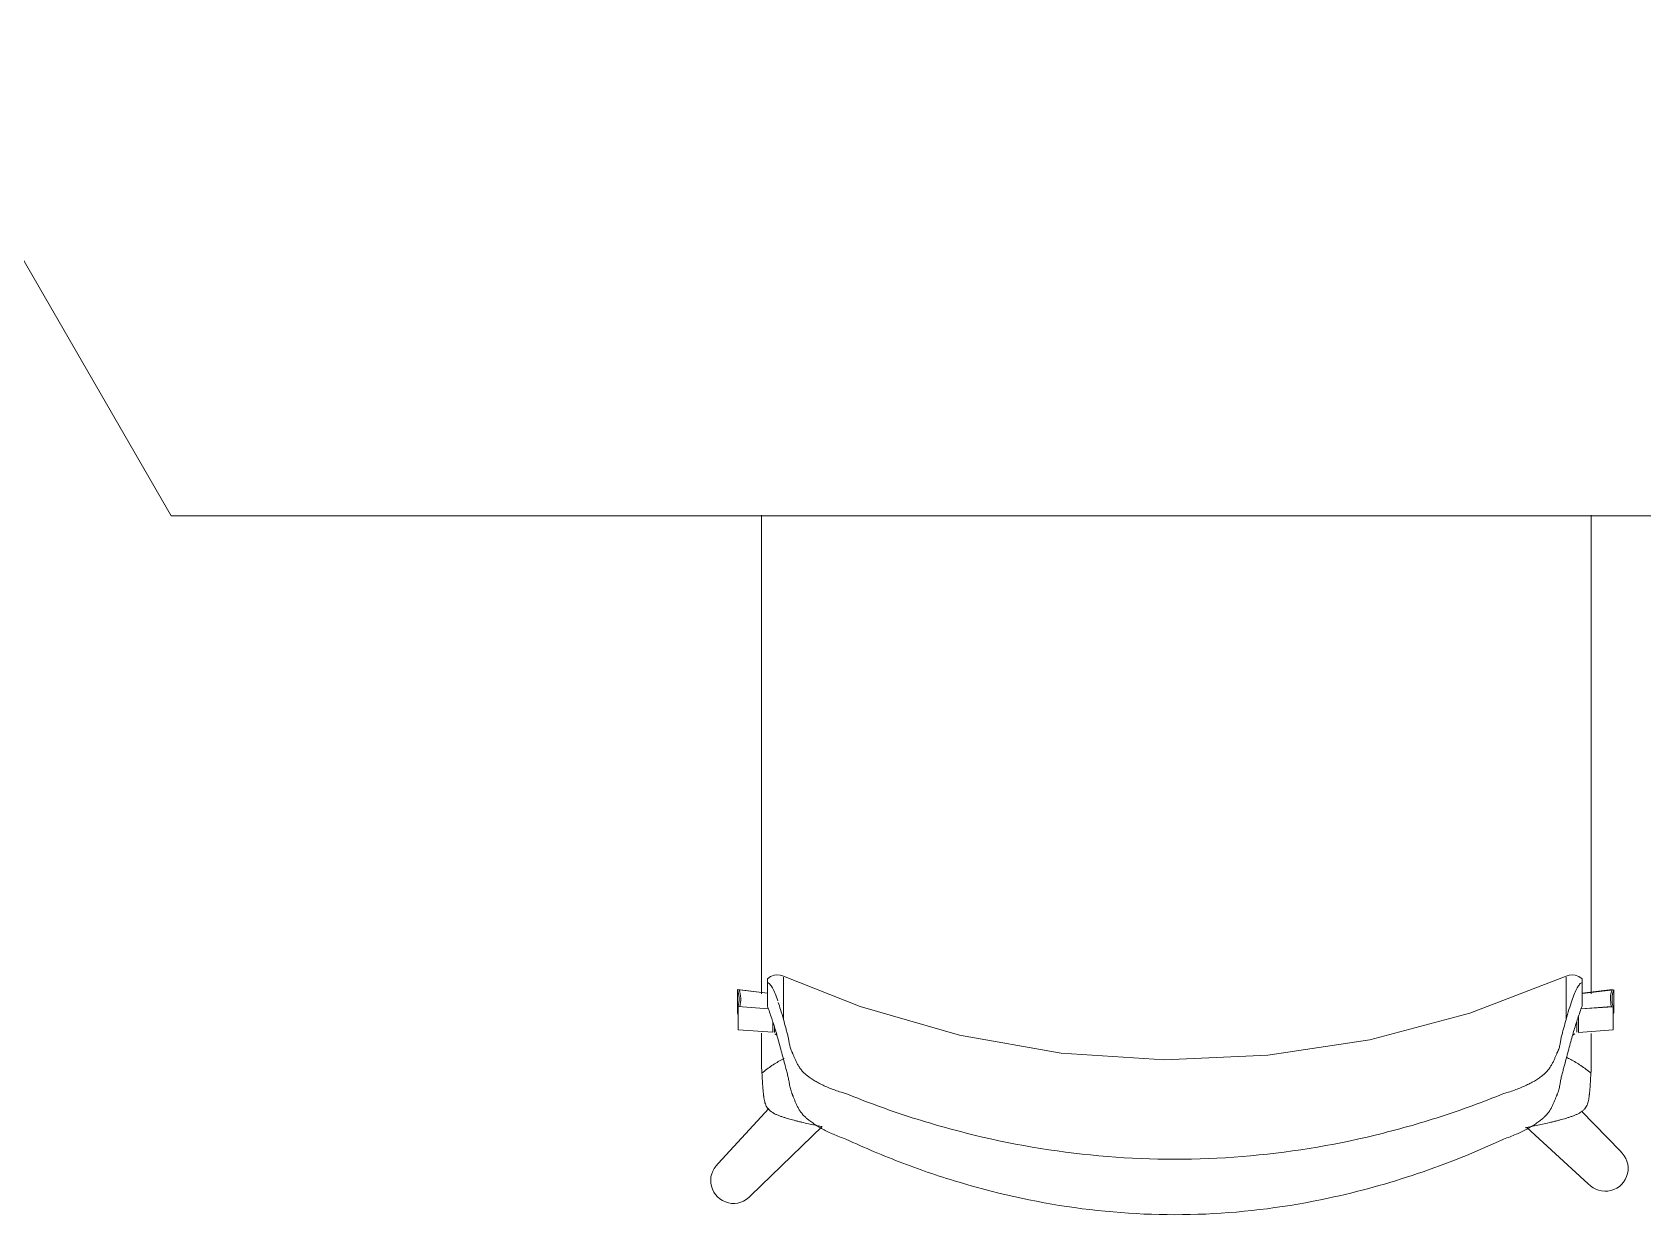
# Model space of a CAD drawing. Header units: millimetres. Extents: x 155927 to 295199, y -4084 to 97293.
# Drawn here: x 179072 to 179994, y 22813 to 23490 of the extents above; entities that cross this region are included whole.
import ezdxf

# ---------------------------------------------------------------- set-up
doc = ezdxf.new("R2010")
doc.units = ezdxf.units.MM
doc.header["$MEASUREMENT"] = 0
doc.layers.add('I-FURN', color=8, linetype='CONTINUOUS', lineweight=9)

msp = doc.modelspace()

# ---------------------------------------------------------------- linework, layer by layer
at = {"layer": 'I-FURN'}
for p, q in [((178576.81, 24209.6), (179151.82, 23213.67)), ((179151.82, 23213.67), (180301.82, 23213.69)), ((179494.79, 22949.86), (179493.02, 22948.65)), ((179493.02, 22932.95), (179493.02, 22946.58)), ((179496.93, 22950.64), (179494.79, 22949.86)), ((179498.43, 22950.84), (179496.93, 22950.64)), ((179500.31, 22950.73), (179498.43, 22950.84)), ((179502.13, 22950.22), (179500.31, 22950.73)), ((179546.06, 22932.73), (179502.13, 22950.22)), ((179949.9, 22950.22), (179894.76, 22928.95)), ((179949.9, 22950.22), (179951.72, 22950.73)), ((179951.72, 22950.73), (179953.6, 22950.84)), ((179953.6, 22950.84), (179955.1, 22950.64)), ((179955.1, 22950.64), (179957.24, 22949.86)), ((179957.24, 22949.86), (179959.01, 22948.65)), ((179959.01, 22932.95), (179959.01, 22946.58)), ((179493.02, 22940.35), (179475.84, 22942.41)), ((179475.84, 22942.41), (179475.84, 22929.08)), ((179493.02, 22940.43), (179476.8, 22942.38)), ((179976.19, 22942.41), (179959.01, 22940.35)), ((179977.14, 22942.38), (179959.01, 22940.2)), ((179977.14, 22929.05), (179977.14, 22942.38)), ((179476.17, 22932.69), (179493.53, 22931.5)), ((179476.17, 22919.36), (179476.17, 22932.69)), ((179602.86, 22916.3), (179546.06, 22932.73)), ((179894.76, 22928.95), (179837.64, 22913.76)), ((179956.91, 22917.97), (179956.91, 22926.8)), ((179958.47, 22931.41), (179976.81, 22932.66)), ((179958.5, 22931.5), (179975.86, 22932.69)), ((179976.81, 22932.66), (179976.81, 22919.33)), ((179496.08, 22918), (179476.17, 22919.36)), ((179496.08, 22923.9), (179496.08, 22918)), ((179497.03, 22920.98), (179497.03, 22917.97)), ((179661.11, 22906.11), (179602.86, 22916.3)), ((179955.96, 22918), (179955.96, 22923.9)), ((179976.81, 22919.33), (179956.91, 22917.97)), ((179720.12, 22902.27), (179661.11, 22906.11)), ((179837.64, 22913.76), (179779.19, 22904.83)), ((179779.19, 22904.83), (179720.12, 22902.27)), ((179493.85, 22874.41), (179464.87, 22842.87)), ((179980.77, 22850.07), (179958.66, 22872.85)), ((179483.58, 22824.65), (179524.25, 22864.09)), ((179927.46, 22863.58), (179962.57, 22831.35))]:
    msp.add_line(p, q, dxfattribs=at)
for centre, start, end in [((179473.62, 22833.14), 131.96621, 319.58244), ((179972.29, 22840.1), 221.98964, 49.60587)]:
    msp.add_arc(centre, 13.09, start, end, dxfattribs=at)
for centre, start_param, end_param in [((179459.35, 22937.02), 6.026179, 6.605675), ((179460.3, 22936.99), 6.026179, 6.605675), ((179992.68, 22937.02), 2.819103, 3.398599), ((179993.63, 22936.99), 2.819103, 3.398599), ((179459.35, 22923.68), 0.238848, 0.322489), ((179993.63, 22923.66), 2.819103, 2.902745)]:
    msp.add_ellipse(centre, major_axis=(17.39, 0), ratio=0.978487, start_param=start_param, end_param=end_param, dxfattribs=at)
for points, knots in [([(179489.64, 22940.06), (179489.64, 22940.75), (179489.64, 22944.01), (179489.64, 22949.87), (179489.64, 22957.67), (179489.64, 22965.4), (179489.64, 22975.5), (179489.64, 22987.87), (179489.64, 23000.1), (179489.64, 23010.01), (179489.64, 23017.59), (179489.64, 23025.21), (179489.64, 23035.24), (179489.64, 23047.69), (179489.64, 23062.58), (179489.64, 23077.71), (179489.64, 23092.88), (179489.64, 23107.84), (179489.64, 23120.36), (179489.64, 23130.44), (179489.64, 23138.08), (179489.64, 23145.71), (179489.64, 23155.75), (179489.64, 23168.2), (179489.64, 23180.68), (179489.64, 23190.76), (179489.64, 23198.39), (179489.64, 23206), (179489.64, 23211.16), (179489.64, 23213.81), (179489.64, 23213.97)], [-0.8977274, -0.8977274, -0.8977274, -0.8977274, -0.8928571, -0.875, -0.8571429, -0.8392857, -0.8214286, -0.7857143, -0.75, -0.7321429, -0.7142857, -0.6964286, -0.6785714, -0.6428571, -0.6071429, -0.5714286, -0.5357143, -0.5, -0.4642857, -0.4464286, -0.4285714, -0.4107143, -0.3928571, -0.3571429, -0.3214286, -0.3035714, -0.2857143, -0.2678571, -0.25, -0.2488464, -0.2488464, -0.2488464, -0.2488464]), ([(179964.3, 23214.01), (179964.3, 23213.91), (179964.3, 23208.79), (179964.3, 23198.53), (179964.3, 23183.18), (179964.3, 23168.06), (179964.3, 23155.49), (179964.3, 23145.39), (179964.3, 23137.74), (179964.3, 23130.12), (179964.3, 23120.1), (179964.3, 23107.72), (179964.3, 23095.38), (179964.3, 23085.43), (179964.3, 23077.86), (179964.3, 23070.28), (179964.3, 23060.28), (179964.3, 23047.86), (179964.3, 23035.38), (179964.3, 23025.28), (179964.3, 23017.61), (179964.3, 23009.94), (179964.3, 22999.87), (179964.3, 22987.38), (179964.3, 22972.32), (179964.3, 22956.89), (179964.3, 22946.14), (179964.3, 22940.57), (179964.3, 22940.11)], [-0.7507659, -0.7507659, -0.7507659, -0.7507659, -0.75, -0.7142857, -0.6785714, -0.6428571, -0.6071429, -0.5892857, -0.5714286, -0.5535714, -0.5357143, -0.5, -0.4642857, -0.4464286, -0.4285714, -0.4107143, -0.3928571, -0.3571429, -0.3214286, -0.3035714, -0.2857143, -0.2678571, -0.25, -0.2142857, -0.1785714, -0.1428571, -0.1071429, -0.103964, -0.103964, -0.103964, -0.103964]), ([(179493.02, 22946.94), (179493.02, 22947.31), (179493.02, 22948.09), (179493.02, 22948.72), (179493.02, 22948.62), (179493.02, 22947.96), (179493.02, 22947.14), (179493.02, 22946.58)], [0.4171888, 0.4171888, 0.4171888, 0.4171888, 0.5, 0.625, 0.75, 0.875, 1, 1, 1, 1]), ([(179502.13, 22925.27), (179502.13, 22928.28), (179502.13, 22933.65), (179502.13, 22940.03), (179502.13, 22944.78), (179502.13, 22947.43), (179502.13, 22948.86), (179502.13, 22949.35), (179502.13, 22949.56)], [0, 0, 0, 0, 0.1111111, 0.2222222, 0.3333333, 0.4444444, 0.5, 0.5555556, 0.5555556, 0.5555556, 0.5555556]), ([(179949.9, 22949.56), (179949.9, 22949.3), (179949.9, 22948.66), (179949.9, 22946.66), (179949.9, 22942.76), (179949.9, 22935.55), (179949.9, 22929.03), (179949.9, 22925.27)], [0.4444444, 0.4444444, 0.4444444, 0.4444444, 0.5138889, 0.5833333, 0.7222222, 0.8611111, 1, 1, 1, 1]), ([(179959.01, 22946.58), (179959.01, 22947.14), (179959.01, 22947.96), (179959.01, 22948.62), (179959.01, 22948.72), (179959.01, 22948.1), (179959.01, 22947.32), (179959.01, 22946.95)], [0, 0, 0, 0, 0.125, 0.25, 0.375, 0.5, 0.5837817, 0.5837817, 0.5837817, 0.5837817]), ([(179499.17, 22935.11), (179499.6, 22933.82), (179500.6, 22930.77), (179501.6, 22927.3), (179502.13, 22925.27)], [0.6969464, 0.6969464, 0.6969464, 0.6969464, 0.8333333, 1, 1, 1, 1]), ([(179537.88, 22856.85), (179535.35, 22857.73), (179530.63, 22859.58), (179525.52, 22862.05), (179521.91, 22864.11), (179519.43, 22865.69), (179517.57, 22867.04), (179516.36, 22867.99), (179515.7, 22868.54), (179515.22, 22868.95), (179514.75, 22869.36), (179514.17, 22869.92), (179513.22, 22870.9), (179512.06, 22872.33), (179510.93, 22874.05), (179510.01, 22875.77), (179509.24, 22877.46), (179508.58, 22879.11), (179508.06, 22880.44), (179507.7, 22881.35), (179507.49, 22881.86), (179507.33, 22882.24), (179507.17, 22882.61), (179506.97, 22883.11), (179506.65, 22883.96), (179506.29, 22885.13), (179505.95, 22886.48), (179505.59, 22888.22), (179505.32, 22889.91), (179505.01, 22891.6), (179504.71, 22892.88), (179504.38, 22894.18), (179503.94, 22895.88), (179503.17, 22898.81), (179502.09, 22902.85), (179500.9, 22907.34), (179499.76, 22911.58), (179498.64, 22915.66), (179497.55, 22919.44), (179496.48, 22922.84), (179495.79, 22924.86), (179495.45, 22925.81)], [0, 0, 0, 0, 0.035714, 0.071429, 0.089286, 0.107143, 0.125, 0.133929, 0.138393, 0.142857, 0.147321, 0.151786, 0.160714, 0.178571, 0.196429, 0.214286, 0.232143, 0.25, 0.267857, 0.276786, 0.28125, 0.285714, 0.290179, 0.294643, 0.303571, 0.321429, 0.339286, 0.357143, 0.392857, 0.410714, 0.428571, 0.446429, 0.464286, 0.5, 0.571429, 0.642857, 0.714286, 0.785714, 0.857143, 0.928571, 1, 1, 1, 1]), ([(179502.13, 22925.27), (179502.58, 22923.71), (179503.24, 22921.35), (179504, 22918.56), (179504.42, 22916.96), (179504.75, 22915.76), (179505.03, 22914.59), (179505.3, 22913.11), (179505.52, 22911.66), (179505.83, 22910.17), (179506.15, 22909.01), (179506.5, 22907.97), (179506.81, 22907.21), (179507.01, 22906.76), (179507.18, 22906.41), (179507.34, 22906.06), (179507.56, 22905.58), (179507.94, 22904.71), (179508.49, 22903.42), (179509.2, 22901.78), (179510.03, 22900.1), (179511, 22898.38), (179512.18, 22896.67), (179513.38, 22895.28), (179514.35, 22894.35), (179514.94, 22893.82), (179515.41, 22893.44), (179515.89, 22893.06), (179516.55, 22892.55), (179517.76, 22891.68), (179519.63, 22890.46), (179522.1, 22889.04), (179525.69, 22887.24), (179530.74, 22885.13), (179535.4, 22883.62), (179537.88, 22882.92)], [0, 0, 0, 0, 0.125, 0.1875, 0.21875, 0.25, 0.28125, 0.3125, 0.375, 0.40625, 0.4375, 0.46875, 0.484375, 0.492188, 0.5, 0.507812, 0.515625, 0.53125, 0.5625, 0.59375, 0.625, 0.65625, 0.6875, 0.71875, 0.734375, 0.742188, 0.75, 0.757812, 0.765625, 0.78125, 0.8125, 0.84375, 0.875, 0.9375, 1, 1, 1, 1]), ([(179956.58, 22925.81), (179955.9, 22923.92), (179954.85, 22920.69), (179953.4, 22915.66), (179952.27, 22911.58), (179951.13, 22907.34), (179949.94, 22902.85), (179948.86, 22898.81), (179947.99, 22895.46), (179947.42, 22893.31), (179947.02, 22891.6), (179946.71, 22889.91), (179946.44, 22888.22), (179946.09, 22886.48), (179945.75, 22885.13), (179945.38, 22883.96), (179945.07, 22883.11), (179944.87, 22882.61), (179944.71, 22882.24), (179944.54, 22881.86), (179944.33, 22881.35), (179943.97, 22880.44), (179943.45, 22879.11), (179942.79, 22877.46), (179942.02, 22875.77), (179941.1, 22874.05), (179939.97, 22872.33), (179938.82, 22870.9), (179937.87, 22869.92), (179937.28, 22869.36), (179936.82, 22868.95), (179936.33, 22868.54), (179935.67, 22867.99), (179934.47, 22867.04), (179932.6, 22865.69), (179930.12, 22864.11), (179926.51, 22862.05), (179921.41, 22859.58), (179916.68, 22857.73), (179914.16, 22856.85)], [0, 0, 0, 0, 0.142857, 0.214286, 0.285714, 0.357143, 0.428571, 0.5, 0.535714, 0.571429, 0.589286, 0.607143, 0.642857, 0.660714, 0.678571, 0.696429, 0.705357, 0.709821, 0.714286, 0.71875, 0.723214, 0.732143, 0.75, 0.767857, 0.785714, 0.803571, 0.821429, 0.839286, 0.848214, 0.852679, 0.857143, 0.861607, 0.866071, 0.875, 0.892857, 0.910714, 0.928571, 0.964286, 1, 1, 1, 1]), ([(179914.16, 22882.92), (179916.64, 22883.62), (179921.29, 22885.13), (179926.34, 22887.24), (179929.93, 22889.04), (179932.4, 22890.46), (179934.27, 22891.68), (179935.48, 22892.55), (179936.14, 22893.06), (179936.63, 22893.44), (179937.09, 22893.82), (179937.69, 22894.35), (179938.65, 22895.28), (179939.85, 22896.67), (179941.03, 22898.38), (179942.01, 22900.1), (179942.83, 22901.78), (179943.55, 22903.42), (179944.09, 22904.71), (179944.47, 22905.58), (179944.69, 22906.06), (179944.86, 22906.41), (179945.02, 22906.76), (179945.22, 22907.21), (179945.53, 22907.97), (179945.89, 22909.01), (179946.2, 22910.17), (179946.51, 22911.66), (179946.73, 22913.11), (179947.01, 22914.59), (179947.28, 22915.76), (179947.61, 22916.96), (179948.03, 22918.56), (179948.79, 22921.35), (179949.45, 22923.71), (179949.9, 22925.27)], [0, 0, 0, 0, 0.0625, 0.125, 0.15625, 0.1875, 0.21875, 0.234375, 0.242188, 0.25, 0.257812, 0.265625, 0.28125, 0.3125, 0.34375, 0.375, 0.40625, 0.4375, 0.46875, 0.484375, 0.492188, 0.5, 0.507812, 0.515625, 0.53125, 0.5625, 0.59375, 0.625, 0.6875, 0.71875, 0.75, 0.78125, 0.8125, 0.875, 1, 1, 1, 1]), ([(179502.5, 22902.96), (179502.13, 22902.78), (179499.79, 22901.6), (179495.53, 22899.05), (179491.72, 22896.21), (179489.84, 22894.62)], [0.93933321, 0.93933321, 0.93933321, 0.93933321, 0.94444444, 0.97222222, 1, 1, 1, 1]), ([(179964.09, 22894.62), (179962.21, 22896.21), (179958.41, 22899.05), (179953.67, 22901.89), (179950.83, 22903.26), (179949.97, 22903.64)], [0, 0, 0, 0, 0.02777778, 0.05555556, 0.06747035, 0.06747035, 0.06747035, 0.06747035]), ([(179523.87, 22864.03), (179521.54, 22864.53), (179517.78, 22865.34), (179513.36, 22866.36), (179510.89, 22866.96), (179509.05, 22867.42), (179507.38, 22867.86), (179505.83, 22868.28), (179504.24, 22868.74), (179502.5, 22869.27), (179500.72, 22869.87), (179499.04, 22870.51), (179497.72, 22871.1), (179496.74, 22871.6), (179496.05, 22872), (179495.37, 22872.43), (179494.5, 22873.08), (179493.53, 22874), (179492.63, 22875.17), (179492, 22876.39), (179491.57, 22877.62), (179491.24, 22878.97), (179491.02, 22880.17), (179490.89, 22881.05), (179490.82, 22881.56), (179490.77, 22881.95), (179490.73, 22882.35), (179490.67, 22882.86), (179490.58, 22883.75), (179490.46, 22884.98), (179490.37, 22886.2), (179490.29, 22887.21), (179490.24, 22888.01), (179490.18, 22888.83), (179490.11, 22889.93), (179489.99, 22891.88), (179489.9, 22893.54), (179489.84, 22894.62)], [0, 0, 0, 0, 0.125, 0.1875, 0.21875, 0.25, 0.28125, 0.3125, 0.34375, 0.375, 0.40625, 0.4375, 0.46875, 0.484375, 0.5, 0.515625, 0.53125, 0.5625, 0.59375, 0.625, 0.65625, 0.6875, 0.71875, 0.734375, 0.742188, 0.75, 0.757812, 0.765625, 0.78125, 0.8125, 0.84375, 0.859375, 0.875, 0.890625, 0.90625, 0.9375, 1, 1, 1, 1]), ([(179964.09, 22894.62), (179964.03, 22893.54), (179963.94, 22891.88), (179963.82, 22889.93), (179963.75, 22888.83), (179963.7, 22888.01), (179963.64, 22887.21), (179963.57, 22886.2), (179963.47, 22884.98), (179963.36, 22883.75), (179963.27, 22882.86), (179963.21, 22882.35), (179963.16, 22881.95), (179963.11, 22881.56), (179963.04, 22881.05), (179962.91, 22880.17), (179962.7, 22878.97), (179962.36, 22877.62), (179961.93, 22876.39), (179961.31, 22875.17), (179960.4, 22874), (179959.44, 22873.08), (179958.56, 22872.43), (179957.88, 22872), (179957.19, 22871.6), (179956.21, 22871.1), (179954.9, 22870.51), (179953.21, 22869.87), (179951.43, 22869.27), (179949.7, 22868.74), (179948.11, 22868.28), (179946.56, 22867.86), (179944.88, 22867.42), (179943.05, 22866.96), (179940.58, 22866.36), (179936.15, 22865.34), (179932.4, 22864.53), (179930.06, 22864.03)], [0, 0, 0, 0, 0.0625, 0.09375, 0.109375, 0.125, 0.140625, 0.15625, 0.1875, 0.21875, 0.234375, 0.242188, 0.25, 0.257812, 0.265625, 0.28125, 0.3125, 0.34375, 0.375, 0.40625, 0.4375, 0.46875, 0.484375, 0.5, 0.515625, 0.53125, 0.5625, 0.59375, 0.625, 0.65625, 0.6875, 0.71875, 0.75, 0.78125, 0.8125, 0.875, 1, 1, 1, 1]), ([(179537.88, 22882.92), (179549.82, 22878.05), (179573.99, 22869.24), (179623.57, 22855.19), (179687.28, 22844.84), (179764.76, 22844.84), (179828.47, 22855.19), (179878.05, 22869.24), (179902.22, 22878.05), (179914.16, 22882.92)], [-1, -1, -1, -1, -0.9, -0.8, -0.6, -0.4, -0.2, -0.1, 0, 0, 0, 0]), ([(179914.16, 22856.85), (179898.09, 22849.37), (179865.24, 22836.21), (179808.32, 22820.42), (179743.8, 22811.92), (179672.84, 22815.08), (179615.03, 22827.57), (179570.31, 22842.71), (179548.59, 22851.86), (179537.88, 22856.85)], [-1, -1, -1, -1, -0.863636, -0.727273, -0.545455, -0.363636, -0.181818, -0.090909, 0, 0, 0, 0])]:
    msp.add_open_spline(points, degree=3, knots=knots, dxfattribs=at)
for points in [[(179493.02, 22946.58), (179493.45, 22946.39), (179494.36, 22945.68), (179495.86, 22943.55), (179497.33, 22940.29), (179498.35, 22937.48), (179498.88, 22935.95)], [(179949.9, 22925.27), (179950.44, 22927.3), (179951.53, 22931.12), (179953.18, 22936.08), (179954.7, 22940.29), (179956.18, 22943.55), (179957.67, 22945.68), (179958.58, 22946.39), (179959.01, 22946.58)], [(179495.45, 22925.81), (179495.04, 22927.12), (179494.21, 22929.6), (179493.4, 22931.86), (179493.02, 22932.95)], [(179959.01, 22932.95), (179958.63, 22931.86), (179957.82, 22929.6), (179956.99, 22927.12), (179956.58, 22925.81)], [(179489.64, 22898.46), (179489.64, 22904.61), (179489.64, 22910.93), (179489.64, 22917.44)], [(179497.2, 22917.2), (179497.57, 22916.94), (179497.95, 22916.67), (179498.35, 22916.4)], [(179953.67, 22916.4), (179954.07, 22916.67), (179954.48, 22916.94), (179954.83, 22917.2)], [(179964.3, 22917.38), (179964.3, 22910.87), (179964.3, 22904.58), (179964.3, 22898.46)], [(179489.84, 22894.62), (179489.81, 22895.25), (179489.74, 22896.54), (179489.67, 22897.82), (179489.64, 22898.46)], [(179964.3, 22898.46), (179964.26, 22897.82), (179964.2, 22896.54), (179964.13, 22895.25), (179964.09, 22894.62)], [(179926.4, 22863.34), (179927.62, 22863.57), (179928.84, 22863.8), (179930.06, 22864.03)], [(179930.06, 22864.03), (179928.86, 22863.8), (179927.66, 22863.57), (179926.46, 22863.35)]]:
    msp.add_open_spline(points, degree=3, dxfattribs=at)

doc.saveas('drawing.dxf')
